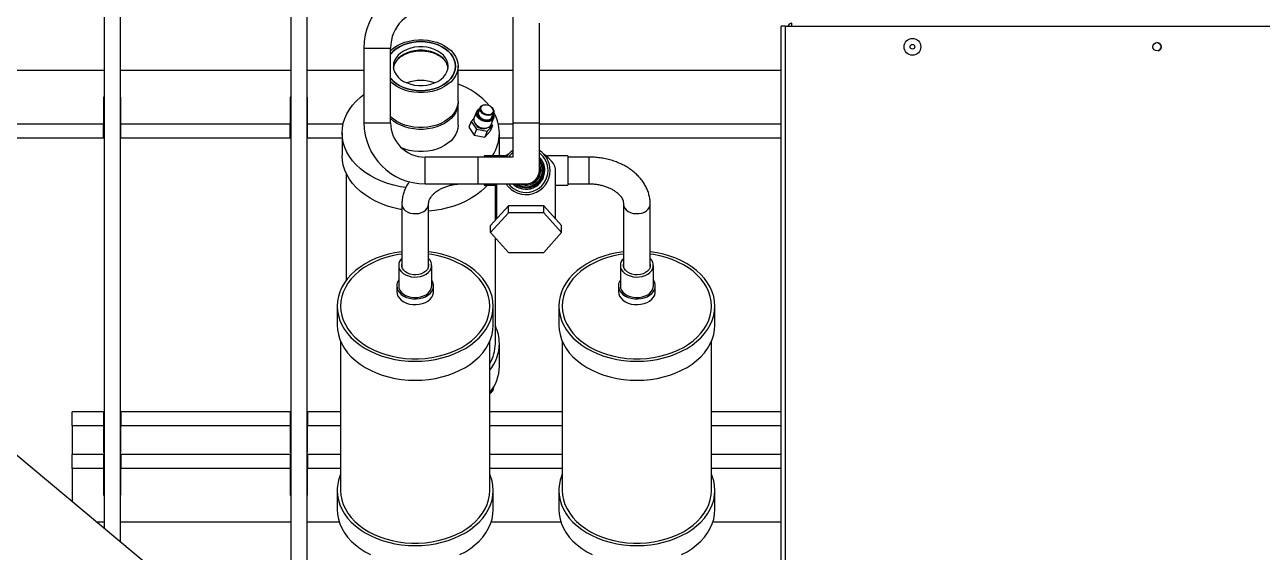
# Model space of a CAD drawing. Header units: millimetres. Extents: x -69706 to 52883, y -6882 to 68885.
# Drawn here: x 7014 to 7751, y 63422 to 63736 of the extents above; entities that cross this region are included whole.
import ezdxf

# ---------------------------------------------------------------- set-up
doc = ezdxf.new("R2010")
doc.units = ezdxf.units.MM
doc.layers.add('B2F-H-EQ-P-T20001$0$M-HVAC-EQPM', color=134, linetype='Continuous')

# ---------------------------------------------------------------- blocks, each defined once
blk = doc.blocks.new('B2F-H-EQ-P-T20001$0$CH-B2C-05、09-1000RT_20201019')
at = {"color": 0, "linetype": 'Continuous', "lineweight": 25}
for p, q in [((3146.54, 2301), (3146.54, 1995.06)), ((3156.07, 2301), (3156.07, 1987.11)), ((3257.66, 2301), (3257.66, 1916.74)), ((3267.19, 2301), (3267.19, 1909.58)), ((3389.89, 2302.2), (3389.89, 2236.61)), ((3405.76, 2236.61), (3405.76, 2295.86)), ((3549.77, 1942.22), (3549.77, 2294.02)), ((3552.34, 2294.02), (3549.77, 2294.02)), ((3552.34, 2294.02), (4289.94, 2294.02)), ((3552.34, 1942.22), (3552.34, 2294.02)), ((3556.17, 2294.02), (3556.17, 2295.8)), ((3301.24, 2281.07), (3301.24, 2236.61)), ((3301.24, 2281.07), (3309.18, 2281.07)), ((3309.18, 2281.07), (3317.12, 2281.07)), ((3317.12, 2236.61), (3317.12, 2281.07)), ((3146.54, 2267.68), (2923.85, 2267.68)), ((3257.66, 2267.68), (3156.07, 2267.68)), ((3301.24, 2267.68), (3267.19, 2267.68)), ((3355.72, 2269.1), (3355.72, 2270.25)), ((3357.37, 2249.48), (3357.37, 2270.25)), ((3389.89, 2267.68), (3357.37, 2267.68)), ((3549.77, 2267.68), (3405.76, 2267.68)), ((3146.54, 2251.8), (3146.15, 2251.8)), ((3146.15, 2251.8), (3146.15, 2235.93)), ((3156.46, 2251.8), (3156.07, 2251.8)), ((3156.46, 2235.93), (3156.46, 2251.8)), ((3257.66, 2251.8), (3257.28, 2251.8)), ((3257.28, 2251.8), (3257.28, 2235.93)), ((3267.6, 2251.8), (3267.19, 2251.8)), ((3267.6, 2235.93), (3267.6, 2251.8)), ((3146.54, 2243.55), (3146.15, 2243.55)), ((3156.46, 2243.55), (3156.07, 2243.55)), ((3257.66, 2243.55), (3257.28, 2243.55)), ((3267.6, 2243.55), (3267.19, 2243.55)), ((3357.37, 2235.13), (3357.37, 2248.36)), ((3368.24, 2243.06), (3366.79, 2239.24)), ((3370.43, 2245.6), (3369.41, 2242.91)), ((3374.15, 2247.18), (3374.01, 2247.19)), ((3376.87, 2246.11), (3376.76, 2246.19)), ((3377.48, 2239.85), (3378.5, 2242.54)), ((2929.63, 2235.93), (3146.15, 2235.93)), ((3146.15, 2227.68), (3146.15, 2235.93)), ((3156.46, 2235.93), (3257.28, 2235.93)), ((3156.46, 2227.68), (3156.46, 2235.93)), ((3257.28, 2227.68), (3257.28, 2235.93)), ((3267.6, 2235.93), (3288.86, 2235.93)), ((3267.6, 2227.68), (3267.6, 2235.93)), ((3301.24, 2236.61), (3309.18, 2236.61)), ((3309.18, 2236.61), (3317.12, 2236.61)), ((3365.1, 2237.39), (3363.79, 2233.92)), ((3363.79, 2233.92), (3366.97, 2229.27)), ((3366.78, 2239.2), (3365.1, 2237.39)), ((3365.1, 2237.39), (3368.29, 2232.74)), ((3368.86, 2234.73), (3368.97, 2234.65)), ((3374.66, 2231.53), (3377.85, 2234.97)), ((3377.85, 2234.97), (3376.53, 2231.5)), ((3377.01, 2235.37), (3378.45, 2239.19)), ((3377.85, 2234.97), (3377.21, 2235.9)), ((3381.31, 2235.93), (3389.89, 2235.93)), ((3389.89, 2236.61), (3389.89, 2216.1)), ((3389.89, 2236.61), (3397.83, 2236.61)), ((3397.83, 2236.61), (3405.76, 2236.61)), ((3405.76, 2208.17), (3405.76, 2236.61)), ((3405.76, 2235.93), (3549.77, 2235.93)), ((2931.13, 2227.68), (3146.15, 2227.68)), ((3156.46, 2227.68), (3257.28, 2227.68)), ((3267.6, 2227.68), (3288.22, 2227.68)), ((3288.22, 2230.48), (3288.22, 2217.01)), ((3368.29, 2232.74), (3366.97, 2229.27)), ((3366.97, 2229.27), (3373.35, 2228.07)), ((3368.29, 2232.74), (3374.66, 2231.53)), ((3372.34, 2233.38), (3372.48, 2233.36)), ((3374.66, 2231.53), (3373.35, 2228.07)), ((3373.35, 2228.07), (3376.53, 2231.5)), ((3381.95, 2217.01), (3381.95, 2230.48)), ((3381.95, 2227.68), (3389.89, 2227.68)), ((3405.76, 2227.68), (3549.77, 2227.68)), ((3369.38, 2216.1), (3337.63, 2216.1)), ((3337.63, 2208.17), (3337.63, 2216.1)), ((3389.89, 2216.1), (3369.38, 2216.1)), ((3369.38, 2208.17), (3369.38, 2216.1)), ((3385.12, 2216.87), (3372.93, 2216.87)), ((3372.93, 2216.87), (3372.93, 2216.1)), ((3381.95, 2217.01), (3381.95, 2216.87)), ((3385.12, 2216.1), (3385.12, 2216.87)), ((3387.19, 2217.8), (3385.76, 2217.04)), ((3385.76, 2217.04), (3385.76, 2216.34)), ((3409.89, 2217.04), (3408.46, 2217.8)), ((3409.89, 2216.34), (3409.89, 2217.04)), ((3422.72, 2216.87), (3410.53, 2216.87)), ((3410.53, 2216.87), (3410.53, 2215.93)), ((3422.72, 2216.87), (3422.72, 2199.47)), ((3435.42, 2216.1), (3422.72, 2216.1)), ((3435.42, 2200.23), (3435.42, 2216.1)), ((3290.64, 2206.51), (3290.64, 2142.73)), ((3337.63, 2200.23), (3337.63, 2208.17)), ((3369.38, 2200.23), (3369.38, 2208.17)), ((3415.35, 2179.36), (3415.35, 2208.17)), ((3337.63, 2200.23), (3369.38, 2200.23)), ((3369.38, 2200.23), (3397.83, 2200.23)), ((3372.93, 2200.23), (3372.93, 2199.47)), ((3372.93, 2199.47), (3380.3, 2199.47)), ((3379.54, 2178.52), (3379.54, 2199.47)), ((3380.3, 2200.23), (3380.3, 2179.36)), ((3400.88, 2200.84), (3400.94, 2200.84)), ((3415.35, 2199.47), (3422.72, 2199.47)), ((3422.72, 2200.23), (3435.42, 2200.23)), ((3323.85, 2188.05), (3323.85, 2150.97)), ((3339.72, 2150.97), (3339.72, 2188.05)), ((3387.28, 2187.14), (3376.74, 2175.41)), ((3387.28, 2182.89), (3376.74, 2171.15)), ((3387.28, 2182.89), (3387.28, 2187.14)), ((3408.37, 2187.14), (3387.28, 2187.14)), ((3408.37, 2182.89), (3387.28, 2182.89)), ((3408.37, 2182.89), (3408.37, 2187.14)), ((3418.91, 2175.41), (3408.37, 2187.14)), ((3418.91, 2171.15), (3408.37, 2182.89)), ((3455.93, 2188.05), (3455.93, 2150.97)), ((3471.8, 2150.97), (3471.8, 2188.05)), ((3376.74, 2171.15), (3376.74, 2175.41)), ((3418.91, 2171.15), (3418.91, 2175.41)), ((3376.74, 2171.15), (3387.28, 2159.42)), ((3379.54, 2105.08), (3379.54, 2168.04)), ((3408.37, 2159.42), (3418.91, 2171.15)), ((3387.28, 2159.42), (3408.37, 2159.42)), ((3321.94, 2151.68), (3321.94, 2139.47)), ((3341.63, 2139.47), (3341.63, 2151.68)), ((3454.02, 2151.68), (3454.02, 2139.47)), ((3473.71, 2139.47), (3473.71, 2151.68)), ((3320.8, 2139.47), (3320.8, 2136.05)), ((3342.77, 2136.05), (3342.77, 2139.47)), ((3452.88, 2139.47), (3452.88, 2136.05)), ((3474.85, 2136.05), (3474.85, 2139.47)), ((3175.26, 1971.08), (2983.9, 2130.88)), ((3285.3, 2127.44), (3285.3, 2116.12)), ((3378.27, 2116.12), (3378.27, 2127.44)), ((3417.38, 2127.44), (3417.38, 2116.12)), ((3510.35, 2116.12), (3510.35, 2127.44)), ((3287.33, 2106.51), (3287.33, 2017.68)), ((3376.23, 2017.68), (3376.23, 2106.51)), ((3381.95, 2091.61), (3381.95, 2105.08)), ((3419.42, 2106.51), (3419.42, 2017.68)), ((3508.32, 2017.68), (3508.32, 2106.51)), ((3376.23, 2075.57), (3376.76, 2075.9)), ((3376.76, 2075.9), (3376.87, 2075.98)), ((3146.16, 2064.47), (3127.49, 2064.47)), ((3127.49, 2056.22), (3127.49, 2064.47)), ((3146.16, 2064.47), (3146.16, 2056.22)), ((3257.28, 2064.47), (3156.47, 2064.47)), ((3156.47, 2064.47), (3156.47, 2056.22)), ((3257.28, 2064.47), (3257.28, 2056.22)), ((3287.33, 2064.47), (3267.59, 2064.47)), ((3267.59, 2064.47), (3267.59, 2056.22)), ((3419.42, 2064.47), (3376.23, 2064.47)), ((3549.77, 2064.47), (3508.32, 2064.47)), ((3146.16, 2056.22), (3127.49, 2056.22)), ((3127.49, 2056.22), (3127.49, 2039.07)), ((3146.16, 2056.22), (3146.16, 2040.35)), ((3257.28, 2056.22), (3156.47, 2056.22)), ((3156.47, 2040.35), (3156.47, 2056.22)), ((3257.28, 2056.22), (3257.28, 2040.35)), ((3267.59, 2040.35), (3267.59, 2056.22)), ((3287.33, 2056.22), (3267.59, 2056.22)), ((3419.42, 2056.22), (3376.23, 2056.22)), ((3549.77, 2056.22), (3508.32, 2056.22)), ((3146.16, 2048.6), (3146.54, 2048.6)), ((3156.07, 2048.6), (3156.47, 2048.6)), ((3257.28, 2048.6), (3257.66, 2048.6)), ((3267.19, 2048.6), (3267.59, 2048.6)), ((3146.16, 2039.07), (3127.49, 2039.07)), ((3127.49, 2030.82), (3127.49, 2039.07)), ((3146.16, 2040.35), (3146.54, 2040.35)), ((3146.16, 2039.07), (3146.16, 2030.82)), ((3156.07, 2040.35), (3156.47, 2040.35)), ((3156.47, 2039.07), (3156.47, 2030.82)), ((3257.28, 2039.07), (3156.47, 2039.07)), ((3257.28, 2040.35), (3257.66, 2040.35)), ((3257.28, 2039.07), (3257.28, 2030.82)), ((3267.19, 2040.35), (3267.59, 2040.35)), ((3267.59, 2039.07), (3267.59, 2030.82)), ((3287.33, 2039.07), (3267.59, 2039.07)), ((3419.42, 2039.07), (3376.23, 2039.07)), ((3549.77, 2039.07), (3508.32, 2039.07)), ((3146.16, 2030.82), (3127.49, 2030.82)), ((3127.49, 2030.82), (3127.49, 2010.97)), ((3146.16, 2030.82), (3146.16, 2014.95)), ((3156.47, 2014.95), (3156.47, 2030.82)), ((3257.28, 2030.82), (3156.47, 2030.82)), ((3257.28, 2030.82), (3257.28, 2014.95)), ((3267.59, 2014.95), (3267.59, 2030.82)), ((3287.33, 2030.82), (3267.59, 2030.82)), ((3419.42, 2030.82), (3376.23, 2030.82)), ((3549.77, 2030.82), (3508.32, 2030.82)), ((3146.16, 2024.47), (3146.54, 2024.47)), ((3146.16, 2023.2), (3146.54, 2023.2)), ((3156.07, 2024.47), (3156.47, 2024.47)), ((3156.07, 2023.2), (3156.47, 2023.2)), ((3257.28, 2024.47), (3257.66, 2024.47)), ((3257.28, 2023.2), (3257.66, 2023.2)), ((3267.19, 2024.47), (3267.59, 2024.47)), ((3267.19, 2023.2), (3267.59, 2023.2)), ((3146.16, 2014.95), (3146.54, 2014.95)), ((3156.07, 2014.95), (3156.47, 2014.95)), ((3257.28, 2014.95), (3257.66, 2014.95)), ((3267.19, 2014.95), (3267.59, 2014.95)), ((3285.3, 2017.68), (3285.3, 2006.37)), ((3378.27, 2006.37), (3378.27, 2017.68)), ((3417.38, 2017.68), (3417.38, 2006.37)), ((3510.35, 2006.37), (3510.35, 2017.68)), ((3141.74, 1999.07), (3146.54, 1999.07)), ((3156.07, 1999.07), (3257.66, 1999.07)), ((3267.19, 1999.07), (3286.46, 1999.07)), ((3377.11, 1999.07), (3418.54, 1999.07)), ((3509.19, 1999.07), (3549.77, 1999.07))]:
    blk.add_line(p, q, dxfattribs=at)
at = {"color": 0, "linetype": 'Continuous', "lineweight": 25, "flags": 128}
for points in [[(3317.12, 2279.57), (3318.84, 2281.03), (3320.88, 2282.39), (3323.14, 2283.55), (3325.6, 2284.51), (3328.2, 2285.24), (3330.91, 2285.73), (3333.69, 2285.98), (3336.49, 2285.98), (3339.26, 2285.73), (3341.97, 2285.24), (3344.58, 2284.51), (3347.03, 2283.55), (3349.29, 2282.39), (3351.33, 2281.03), (3353.12, 2279.51), (3354.62, 2277.84), (3355.81, 2276.05), (3356.67, 2274.17), (3357.2, 2272.22), (3357.37, 2270.25)], [(3317.12, 2277.51), (3317.16, 2277.56), (3318.66, 2279.16), (3320.45, 2280.6), (3322.48, 2281.86), (3324.74, 2282.92), (3327.16, 2283.77), (3329.73, 2284.39), (3332.38, 2284.76), (3335.09, 2284.88), (3337.79, 2284.76), (3340.44, 2284.39), (3343.01, 2283.77), (3345.44, 2282.92), (3347.69, 2281.86), (3349.72, 2280.6), (3351.51, 2279.16), (3353.01, 2277.56), (3354.21, 2275.85), (3355.08, 2274.03), (3355.61, 2272.16), (3355.79, 2270.25)], [(3317.12, 2263.07), (3317.21, 2262.95), (3318.71, 2261.36), (3320.49, 2259.93), (3322.52, 2258.67), (3324.77, 2257.61), (3327.19, 2256.76), (3329.74, 2256.15), (3332.39, 2255.78), (3335.09, 2255.65), (3337.78, 2255.78), (3340.43, 2256.15), (3342.98, 2256.76), (3345.4, 2257.61), (3347.65, 2258.67), (3349.68, 2259.93), (3351.46, 2261.36), (3352.96, 2262.95), (3354.15, 2264.66), (3355.02, 2266.47), (3355.55, 2268.34), (3355.72, 2270.25), (3355.55, 2272.15), (3355.02, 2274.02), (3354.15, 2275.83), (3352.96, 2277.54), (3351.46, 2279.13), (3349.68, 2280.56), (3347.65, 2281.82), (3345.4, 2282.88), (3342.98, 2283.73), (3340.43, 2284.34), (3337.78, 2284.71), (3335.09, 2284.84), (3332.39, 2284.71), (3329.74, 2284.34), (3327.19, 2283.73), (3324.77, 2282.88), (3322.52, 2281.82), (3320.49, 2280.56), (3318.71, 2279.13), (3317.21, 2277.54), (3317.12, 2277.42)], [(3318.77, 2270.25), (3318.95, 2268.53), (3319.49, 2266.84), (3320.38, 2265.24), (3321.6, 2263.75), (3323.12, 2262.4), (3324.91, 2261.22), (3326.93, 2260.25), (3329.12, 2259.5), (3331.45, 2259), (3333.87, 2258.74), (3336.31, 2258.74), (3338.72, 2259), (3341.05, 2259.5), (3343.25, 2260.25), (3345.26, 2261.22), (3347.05, 2262.4), (3348.57, 2263.75), (3349.79, 2265.24), (3350.68, 2266.84), (3351.22, 2268.53), (3351.41, 2270.25), (3351.22, 2271.97), (3350.68, 2273.65), (3349.79, 2275.25), (3348.57, 2276.75), (3347.05, 2278.1), (3345.26, 2279.27), (3343.25, 2280.24), (3341.05, 2280.99), (3338.72, 2281.5), (3336.31, 2281.75), (3333.87, 2281.75), (3331.45, 2281.5), (3329.12, 2280.99), (3326.93, 2280.24), (3324.91, 2279.27), (3323.12, 2278.1), (3321.6, 2276.75), (3320.38, 2275.25), (3319.49, 2273.65), (3318.95, 2271.97), (3318.77, 2270.25)], [(3351.34, 2269.24), (3351.22, 2269.95), (3350.68, 2271.63), (3349.79, 2273.24), (3348.57, 2274.73), (3347.05, 2276.08), (3345.26, 2277.26), (3343.25, 2278.23), (3341.05, 2278.98), (3338.72, 2279.48), (3336.31, 2279.74), (3333.87, 2279.74), (3331.45, 2279.48), (3329.12, 2278.98), (3326.93, 2278.23), (3324.91, 2277.26), (3323.12, 2276.08), (3321.6, 2274.73), (3320.38, 2273.24), (3319.49, 2271.63), (3318.95, 2269.95), (3318.83, 2269.24)], [(3357.37, 2270.25), (3357.2, 2268.27), (3356.67, 2266.33), (3355.81, 2264.44), (3354.62, 2262.65), (3353.12, 2260.98), (3351.33, 2259.46), (3349.29, 2258.1), (3347.03, 2256.94), (3344.58, 2255.99), (3341.97, 2255.26), (3339.26, 2254.76), (3336.49, 2254.52), (3333.69, 2254.52), (3330.91, 2254.76), (3328.2, 2255.26), (3325.6, 2255.99), (3323.14, 2256.94), (3320.88, 2258.1), (3318.84, 2259.46), (3317.12, 2260.92)], [(3355.79, 2270.25), (3355.61, 2268.34), (3355.08, 2266.46), (3354.21, 2264.64), (3353.01, 2262.93), (3351.51, 2261.33), (3349.72, 2259.9), (3347.69, 2258.63), (3345.44, 2257.57), (3343.01, 2256.72), (3340.44, 2256.11), (3337.79, 2255.73), (3335.09, 2255.61), (3332.38, 2255.73), (3329.73, 2256.11), (3327.16, 2256.72), (3324.74, 2257.57), (3322.48, 2258.63), (3320.45, 2259.9), (3318.66, 2261.33), (3317.16, 2262.93), (3317.12, 2262.98)], [(3326.17, 2197.94), (3322.96, 2198.47), (3319.06, 2199.34), (3315.28, 2200.44), (3311.65, 2201.78), (3308.21, 2203.33), (3304.96, 2205.09), (3301.95, 2207.04), (3299.19, 2209.18), (3296.7, 2211.47), (3294.5, 2213.91), (3292.61, 2216.47), (3291.05, 2219.14), (3289.82, 2221.9), (3288.93, 2224.72), (3288.4, 2227.59), (3288.22, 2230.48), (3288.4, 2233.36), (3288.93, 2236.23), (3289.82, 2239.05), (3291.05, 2241.81), (3292.61, 2244.48), (3294.5, 2247.05), (3296.7, 2249.48), (3299.19, 2251.78), (3301.24, 2253.4)], [(3357.37, 2249.48), (3357.2, 2247.5), (3356.67, 2245.56), (3355.81, 2243.68), (3354.62, 2241.88), (3353.12, 2240.21), (3351.33, 2238.69), (3349.29, 2237.33), (3347.03, 2236.17), (3344.58, 2235.22), (3341.97, 2234.49), (3339.26, 2234), (3336.49, 2233.75), (3333.69, 2233.75), (3330.91, 2234), (3328.2, 2234.49), (3325.6, 2235.22), (3323.14, 2236.17), (3320.88, 2237.33), (3318.84, 2238.69), (3317.12, 2240.15)], [(3357.36, 2248.92), (3357.37, 2248.36), (3357.2, 2246.38), (3356.67, 2244.44), (3355.81, 2242.56), (3354.62, 2240.77), (3353.12, 2239.1), (3351.33, 2237.57), (3349.29, 2236.22), (3347.03, 2235.05), (3344.58, 2234.1), (3341.97, 2233.37), (3339.26, 2232.88), (3336.49, 2232.63), (3333.69, 2232.63), (3330.91, 2232.88), (3328.2, 2233.37), (3325.6, 2234.1), (3323.14, 2235.05), (3320.88, 2236.22), (3318.84, 2237.57), (3317.12, 2239.04)], [(3378.19, 2241.73), (3378.44, 2241.16), (3378.62, 2240.12), (3378.44, 2239.16), (3377.92, 2238.33), (3377.08, 2237.69), (3375.99, 2237.28), (3374.71, 2237.14), (3373.35, 2237.26), (3371.98, 2237.65), (3370.71, 2238.28), (3369.62, 2239.1), (3368.78, 2240.06), (3368.25, 2241.09), (3368.07, 2242.12)], [(3368.54, 2242.31), (3368.72, 2241.31), (3369.25, 2240.31), (3370.1, 2239.39), (3371.19, 2238.62), (3372.45, 2238.06), (3373.78, 2237.74), (3375.09, 2237.69), (3376.28, 2237.91), (3377.25, 2238.4), (3377.95, 2239.1), (3378.31, 2239.97), (3378.31, 2240.95), (3378.13, 2241.56)], [(3369.41, 2242.91), (3369.28, 2242.17), (3369.46, 2241.24), (3370, 2240.32), (3370.85, 2239.49), (3371.92, 2238.83), (3373.13, 2238.4), (3374.37, 2238.23), (3375.53, 2238.35), (3376.5, 2238.73), (3377.2, 2239.35), (3377.48, 2239.85)], [(3370.29, 2244.86), (3370.48, 2245.73), (3371.02, 2246.45), (3371.86, 2246.95), (3372.94, 2247.2), (3374.01, 2247.19)], [(3376.87, 2246.11), (3377.52, 2245.57), (3378.22, 2244.69), (3378.59, 2243.75), (3378.59, 2242.84), (3378.22, 2242.04), (3377.52, 2241.42), (3376.55, 2241.03), (3375.39, 2240.92), (3374.15, 2241.09), (3372.94, 2241.52), (3371.86, 2242.18), (3371.02, 2243.01), (3370.48, 2243.93), (3370.29, 2244.86), (3370.29, 2244.86)], [(3370.76, 2245.05), (3370.95, 2244.16), (3371.49, 2243.28), (3372.33, 2242.51), (3373.39, 2241.91), (3374.56, 2241.55), (3375.74, 2241.46), (3376.8, 2241.66), (3377.64, 2242.11), (3378.18, 2242.79), (3378.37, 2243.61), (3378.18, 2244.51), (3377.64, 2245.39), (3376.8, 2246.16), (3375.74, 2246.76), (3374.56, 2247.12), (3373.39, 2247.2), (3372.33, 2247.01), (3371.49, 2246.55), (3370.95, 2245.88), (3370.76, 2245.05)], [(3357.37, 2235.13), (3357.2, 2233.16), (3356.67, 2231.21), (3355.81, 2229.33), (3354.62, 2227.54), (3353.12, 2225.87), (3351.33, 2224.34), (3349.29, 2222.99), (3347.03, 2221.83), (3344.58, 2220.87), (3341.97, 2220.14), (3339.26, 2219.65), (3336.49, 2219.4), (3333.69, 2219.4), (3330.91, 2219.65), (3328.2, 2220.14), (3325.6, 2220.87), (3323.65, 2221.61)], [(3366.79, 2239.24), (3366.63, 2238.31), (3366.81, 2237.27), (3367.33, 2236.24), (3368.17, 2235.28), (3369.26, 2234.46), (3370.54, 2233.84), (3371.9, 2233.45), (3373.27, 2233.32), (3374.54, 2233.46), (3375.63, 2233.87), (3376.47, 2234.51), (3377, 2235.34), (3377.01, 2235.37)], [(3323.85, 2184.84), (3322.96, 2185), (3319.06, 2185.87), (3315.28, 2186.97), (3311.65, 2188.31), (3308.21, 2189.86), (3304.96, 2191.62), (3301.95, 2193.57), (3299.19, 2195.71), (3296.7, 2198), (3294.5, 2200.44), (3292.61, 2203), (3291.05, 2205.67), (3289.82, 2208.43), (3288.93, 2211.25), (3288.4, 2214.12), (3288.22, 2217.01)], [(3386.22, 2216.61), (3385.87, 2216.41), (3385.39, 2216.1)], [(3415.35, 2208.17), (3415.3, 2209.01), (3414.91, 2210.67), (3414.15, 2212.27), (3413.02, 2213.78), (3411.55, 2215.17), (3409.78, 2216.41), (3409.43, 2216.61)], [(3374.85, 2199.47), (3373.47, 2198), (3370.99, 2195.71), (3368.22, 2193.57), (3365.21, 2191.62), (3361.97, 2189.86), (3358.52, 2188.31), (3354.89, 2186.97), (3351.11, 2185.87), (3347.22, 2185), (3343.22, 2184.37), (3339.72, 2184.03)], [(3323.85, 2188.05), (3323.89, 2187.44), (3324.26, 2186.26), (3324.98, 2185.16), (3326.02, 2184.19), (3327.33, 2183.4), (3328.85, 2182.84), (3330.5, 2182.51), (3332.21, 2182.45), (3333.91, 2182.64), (3335.5, 2183.09), (3336.92, 2183.77), (3338.1, 2184.65), (3338.99, 2185.69), (3339.54, 2186.84), (3339.72, 2188.05)], [(3455.93, 2188.05), (3456.11, 2186.84), (3456.66, 2185.69), (3457.55, 2184.65), (3458.73, 2183.77), (3460.15, 2183.09), (3461.74, 2182.64), (3463.44, 2182.45), (3465.15, 2182.51), (3466.8, 2182.84), (3468.32, 2183.4), (3469.63, 2184.19), (3470.67, 2185.16), (3471.39, 2186.26), (3471.76, 2187.44), (3471.8, 2188.05)], [(3285.3, 2127.44), (3285.48, 2124.58), (3286.01, 2121.73), (3286.89, 2118.93), (3288.1, 2116.2), (3289.66, 2113.55), (3291.53, 2111.01), (3293.71, 2108.59), (3296.18, 2106.31), (3298.92, 2104.2), (3301.91, 2102.26), (3305.12, 2100.52), (3308.54, 2098.98), (3312.14, 2097.65), (3315.89, 2096.55), (3319.75, 2095.69), (3323.71, 2095.07), (3327.73, 2094.7), (3331.78, 2094.57), (3335.84, 2094.7), (3339.86, 2095.07), (3343.81, 2095.69), (3347.68, 2096.55), (3351.43, 2097.65), (3355.03, 2098.98), (3358.45, 2100.52), (3361.66, 2102.26), (3364.65, 2104.2), (3367.39, 2106.31), (3369.86, 2108.59), (3372.04, 2111.01), (3373.91, 2113.55), (3375.46, 2116.2), (3376.68, 2118.93), (3377.56, 2121.73), (3378.09, 2124.58), (3378.27, 2127.44), (3378.09, 2130.3), (3377.56, 2133.15), (3376.68, 2135.95), (3375.46, 2138.68), (3373.91, 2141.33), (3372.04, 2143.87), (3369.86, 2146.29), (3367.39, 2148.57), (3364.65, 2150.68), (3361.66, 2152.62), (3358.45, 2154.36), (3355.03, 2155.91), (3351.43, 2157.23), (3347.68, 2158.33), (3343.81, 2159.19), (3339.86, 2159.81), (3339.72, 2159.83)], [(3323.85, 2159.83), (3323.71, 2159.81), (3319.75, 2159.19), (3315.89, 2158.33), (3312.14, 2157.23), (3308.54, 2155.91), (3305.12, 2154.36), (3301.91, 2152.62), (3298.92, 2150.68), (3296.18, 2148.57), (3293.71, 2146.29), (3291.53, 2143.87), (3289.66, 2141.33), (3288.1, 2138.68), (3286.89, 2135.95), (3286.01, 2133.15), (3285.48, 2130.3), (3285.3, 2127.44)], [(3287.33, 2127.44), (3287.51, 2124.62), (3288.05, 2121.83), (3288.94, 2119.08), (3290.17, 2116.4), (3291.74, 2113.8), (3293.63, 2111.32), (3295.82, 2108.97), (3298.31, 2106.76), (3301.07, 2104.72), (3304.07, 2102.87), (3307.3, 2101.21), (3310.72, 2099.76), (3314.31, 2098.54), (3318.05, 2097.55), (3321.89, 2096.8), (3325.82, 2096.29), (3329.79, 2096.04), (3333.78, 2096.04), (3337.75, 2096.29), (3341.68, 2096.8), (3345.52, 2097.55), (3349.25, 2098.54), (3352.85, 2099.76), (3356.27, 2101.21), (3359.5, 2102.87), (3362.5, 2104.72), (3365.26, 2106.76), (3367.75, 2108.97), (3369.94, 2111.32), (3371.83, 2113.8), (3373.4, 2116.4), (3374.63, 2119.08), (3375.52, 2121.83), (3376.06, 2124.62), (3376.23, 2127.44), (3376.06, 2130.26), (3375.52, 2133.05), (3374.63, 2135.8), (3373.4, 2138.48), (3371.83, 2141.08), (3369.94, 2143.56), (3367.75, 2145.92), (3365.26, 2148.12), (3362.5, 2150.16), (3359.5, 2152.01), (3356.27, 2153.67), (3352.85, 2155.12), (3349.25, 2156.34), (3345.52, 2157.33), (3341.68, 2158.08), (3339.72, 2158.37)], [(3323.85, 2158.37), (3321.89, 2158.08), (3318.05, 2157.33), (3314.31, 2156.34), (3310.72, 2155.12), (3307.3, 2153.67), (3304.07, 2152.01), (3301.07, 2150.16), (3298.31, 2148.12), (3295.82, 2145.92), (3293.63, 2143.56), (3291.74, 2141.08), (3290.17, 2138.48), (3288.94, 2135.8), (3288.05, 2133.05), (3287.51, 2130.26), (3287.33, 2127.44)], [(3321.94, 2151.68), (3322.12, 2150.36), (3322.65, 2149.09), (3323.5, 2147.92), (3324.66, 2146.88), (3326.07, 2146.01), (3327.7, 2145.35), (3329.46, 2144.92), (3331.32, 2144.73), (3333.18, 2144.79), (3335, 2145.1), (3336.71, 2145.65), (3338.23, 2146.42), (3339.52, 2147.38), (3340.53, 2148.49), (3341.23, 2149.72), (3341.58, 2151.02), (3341.58, 2152.34), (3341.23, 2153.64), (3340.53, 2154.87), (3339.72, 2155.79)], [(3417.38, 2127.44), (3417.56, 2124.58), (3418.09, 2121.73), (3418.97, 2118.93), (3420.19, 2116.2), (3421.74, 2113.55), (3423.61, 2111.01), (3425.79, 2108.59), (3428.26, 2106.31), (3431, 2104.2), (3433.99, 2102.26), (3437.2, 2100.52), (3440.63, 2098.98), (3444.22, 2097.65), (3447.97, 2096.55), (3451.84, 2095.69), (3455.79, 2095.07), (3459.82, 2094.7), (3463.87, 2094.57), (3467.92, 2094.7), (3471.94, 2095.07), (3475.9, 2095.69), (3479.76, 2096.55), (3483.51, 2097.65), (3487.11, 2098.98), (3490.53, 2100.52), (3493.75, 2102.26), (3496.73, 2104.2), (3499.47, 2106.31), (3501.94, 2108.59), (3504.12, 2111.01), (3505.99, 2113.55), (3507.55, 2116.2), (3508.77, 2118.93), (3509.64, 2121.73), (3510.17, 2124.58), (3510.35, 2127.44), (3510.17, 2130.3), (3509.64, 2133.15), (3508.77, 2135.95), (3507.55, 2138.68), (3505.99, 2141.33), (3504.12, 2143.87), (3501.94, 2146.29), (3499.47, 2148.57), (3496.73, 2150.68), (3493.75, 2152.62), (3490.53, 2154.36), (3487.11, 2155.91), (3483.51, 2157.23), (3479.76, 2158.33), (3475.9, 2159.19), (3471.94, 2159.81), (3471.8, 2159.83)], [(3455.93, 2159.83), (3455.79, 2159.81), (3451.84, 2159.19), (3447.97, 2158.33), (3444.22, 2157.23), (3440.63, 2155.91), (3437.2, 2154.36), (3433.99, 2152.62), (3431, 2150.68), (3428.26, 2148.57), (3425.79, 2146.29), (3423.61, 2143.87), (3421.74, 2141.33), (3420.19, 2138.68), (3418.97, 2135.95), (3418.09, 2133.15), (3417.56, 2130.3), (3417.38, 2127.44)], [(3419.42, 2127.44), (3419.59, 2124.62), (3420.13, 2121.83), (3421.02, 2119.08), (3422.25, 2116.4), (3423.82, 2113.8), (3425.71, 2111.32), (3427.91, 2108.97), (3430.39, 2106.76), (3433.15, 2104.72), (3436.15, 2102.87), (3439.38, 2101.21), (3442.8, 2099.76), (3446.4, 2098.54), (3450.13, 2097.55), (3453.98, 2096.8), (3457.9, 2096.29), (3461.87, 2096.04), (3465.86, 2096.04), (3469.83, 2096.29), (3473.76, 2096.8), (3477.6, 2097.55), (3481.34, 2098.54), (3484.93, 2099.76), (3488.35, 2101.21), (3491.58, 2102.87), (3494.58, 2104.72), (3497.34, 2106.76), (3499.83, 2108.97), (3502.03, 2111.32), (3503.92, 2113.8), (3505.48, 2116.4), (3506.72, 2119.08), (3507.6, 2121.83), (3508.14, 2124.62), (3508.32, 2127.44), (3508.14, 2130.26), (3507.6, 2133.05), (3506.72, 2135.8), (3505.48, 2138.48), (3503.92, 2141.08), (3502.03, 2143.56), (3499.83, 2145.92), (3497.34, 2148.12), (3494.58, 2150.16), (3491.58, 2152.01), (3488.35, 2153.67), (3484.93, 2155.12), (3481.34, 2156.34), (3477.6, 2157.33), (3473.76, 2158.08), (3471.8, 2158.37)], [(3455.93, 2158.37), (3453.98, 2158.08), (3450.13, 2157.33), (3446.4, 2156.34), (3442.8, 2155.12), (3439.38, 2153.67), (3436.15, 2152.01), (3433.15, 2150.16), (3430.39, 2148.12), (3427.91, 2145.92), (3425.71, 2143.56), (3423.82, 2141.08), (3422.25, 2138.48), (3421.02, 2135.8), (3420.13, 2133.05), (3419.59, 2130.26), (3419.42, 2127.44)], [(3454.02, 2151.68), (3454.2, 2150.36), (3454.73, 2149.09), (3455.59, 2147.92), (3456.74, 2146.88), (3458.16, 2146.01), (3459.78, 2145.35), (3461.55, 2144.92), (3463.4, 2144.73), (3465.27, 2144.79), (3467.09, 2145.1), (3468.79, 2145.65), (3470.31, 2146.42), (3471.6, 2147.38), (3472.61, 2148.49), (3473.31, 2149.72), (3473.66, 2151.02), (3473.66, 2152.34), (3473.31, 2153.64), (3472.61, 2154.87), (3471.8, 2155.79)], [(3339.72, 2152.39), (3339.79, 2151.68), (3339.6, 2150.46), (3339.05, 2149.3), (3338.15, 2148.26), (3336.96, 2147.37), (3335.53, 2146.68), (3333.92, 2146.23), (3332.22, 2146.03), (3330.49, 2146.1), (3328.82, 2146.42), (3327.29, 2147), (3325.98, 2147.79), (3324.93, 2148.76), (3324.2, 2149.87), (3323.83, 2151.07), (3323.83, 2152.29), (3323.85, 2152.39)], [(3471.8, 2152.39), (3471.87, 2151.68), (3471.68, 2150.46), (3471.13, 2149.3), (3470.24, 2148.26), (3469.05, 2147.37), (3467.61, 2146.68), (3466.01, 2146.23), (3464.3, 2146.03), (3462.57, 2146.1), (3460.9, 2146.42), (3459.38, 2147), (3458.06, 2147.79), (3457.01, 2148.76), (3456.28, 2149.87), (3455.91, 2151.07), (3455.91, 2152.29), (3455.93, 2152.39)], [(3320.8, 2139.47), (3320.97, 2138.08), (3321.5, 2136.74), (3322.35, 2135.48), (3323.51, 2134.35), (3324.93, 2133.39), (3326.58, 2132.63), (3328.39, 2132.08), (3330.31, 2131.77), (3332.28, 2131.71), (3334.23, 2131.89), (3336.1, 2132.32), (3337.84, 2132.98), (3339.38, 2133.85), (3340.67, 2134.9), (3341.68, 2136.1), (3342.37, 2137.4), (3342.73, 2138.77), (3342.73, 2140.16), (3342.37, 2141.53), (3341.68, 2142.84), (3341.63, 2142.92)], [(3321.94, 2139.47), (3322.12, 2138.15), (3322.65, 2136.88), (3323.5, 2135.7), (3324.66, 2134.66), (3326.07, 2133.8), (3327.7, 2133.13), (3329.46, 2132.7), (3331.32, 2132.51), (3333.18, 2132.58), (3335, 2132.89), (3336.71, 2133.44), (3338.23, 2134.21), (3339.52, 2135.16), (3340.53, 2136.28), (3341.23, 2137.5), (3341.58, 2138.8), (3341.63, 2139.47)], [(3452.88, 2139.47), (3453.06, 2138.08), (3453.58, 2136.74), (3454.44, 2135.48), (3455.59, 2134.35), (3457.02, 2133.39), (3458.66, 2132.63), (3460.47, 2132.08), (3462.39, 2131.77), (3464.36, 2131.71), (3466.31, 2131.89), (3468.18, 2132.32), (3469.92, 2132.98), (3471.46, 2133.85), (3472.75, 2134.9), (3473.76, 2136.1), (3474.46, 2137.4), (3474.81, 2138.77), (3474.81, 2140.16), (3474.46, 2141.53), (3473.76, 2142.84), (3473.71, 2142.92)], [(3454.02, 2139.47), (3454.2, 2138.15), (3454.73, 2136.88), (3455.59, 2135.7), (3456.74, 2134.66), (3458.16, 2133.8), (3459.78, 2133.13), (3461.55, 2132.7), (3463.4, 2132.51), (3465.27, 2132.58), (3467.09, 2132.89), (3468.79, 2133.44), (3470.31, 2134.21), (3471.6, 2135.16), (3472.61, 2136.28), (3473.31, 2137.5), (3473.66, 2138.8), (3473.71, 2139.47)], [(3320.8, 2136.05), (3320.97, 2134.67), (3321.5, 2133.32), (3322.35, 2132.07), (3323.51, 2130.94), (3324.93, 2129.98), (3326.58, 2129.21), (3328.39, 2128.67), (3330.31, 2128.36), (3332.28, 2128.29), (3334.23, 2128.48), (3336.1, 2128.91), (3337.84, 2129.57), (3339.38, 2130.44), (3340.67, 2131.49), (3341.68, 2132.68), (3342.37, 2133.99), (3342.73, 2135.36), (3342.77, 2136.05)], [(3452.88, 2136.05), (3453.06, 2134.67), (3453.58, 2133.32), (3454.44, 2132.07), (3455.59, 2130.94), (3457.02, 2129.98), (3458.66, 2129.21), (3460.47, 2128.67), (3462.39, 2128.36), (3464.36, 2128.29), (3466.31, 2128.48), (3468.18, 2128.91), (3469.92, 2129.57), (3471.46, 2130.44), (3472.75, 2131.49), (3473.76, 2132.68), (3474.46, 2133.99), (3474.81, 2135.36), (3474.85, 2136.05)], [(3285.3, 2116.12), (3285.48, 2113.26), (3286.01, 2110.42), (3286.89, 2107.62), (3288.1, 2104.88), (3289.66, 2102.23), (3291.53, 2099.69), (3293.71, 2097.27), (3296.18, 2095), (3298.92, 2092.88), (3301.91, 2090.95), (3305.12, 2089.2), (3308.54, 2087.66), (3312.14, 2086.34), (3315.89, 2085.24), (3319.75, 2084.38), (3323.71, 2083.76), (3327.73, 2083.38), (3331.78, 2083.26), (3335.84, 2083.38), (3339.86, 2083.76), (3343.81, 2084.38), (3347.68, 2085.24), (3351.43, 2086.34), (3355.03, 2087.66), (3358.45, 2089.2), (3361.66, 2090.95), (3364.65, 2092.88), (3367.39, 2095), (3369.86, 2097.27), (3372.04, 2099.69), (3373.91, 2102.23), (3375.46, 2104.88), (3376.68, 2107.62), (3377.56, 2110.42), (3378.09, 2113.26), (3378.27, 2116.12), (3378.27, 2116.12)], [(3417.38, 2116.12), (3417.56, 2113.26), (3418.09, 2110.42), (3418.97, 2107.62), (3420.19, 2104.88), (3421.74, 2102.23), (3423.61, 2099.69), (3425.79, 2097.27), (3428.26, 2095), (3431, 2092.88), (3433.99, 2090.95), (3437.2, 2089.2), (3440.63, 2087.66), (3444.22, 2086.34), (3447.97, 2085.24), (3451.84, 2084.38), (3455.79, 2083.76), (3459.82, 2083.38), (3463.87, 2083.26), (3467.92, 2083.38), (3471.94, 2083.76), (3475.9, 2084.38), (3479.76, 2085.24), (3483.51, 2086.34), (3487.11, 2087.66), (3490.53, 2089.2), (3493.75, 2090.95), (3496.73, 2092.88), (3499.47, 2095), (3501.94, 2097.27), (3504.12, 2099.69), (3505.99, 2102.23), (3507.55, 2104.88), (3508.77, 2107.62), (3509.64, 2110.42), (3510.17, 2113.26), (3510.35, 2116.12), (3510.35, 2116.12)], [(3285.3, 2017.68), (3285.48, 2014.82), (3286.01, 2011.98), (3286.89, 2009.18), (3288.1, 2006.44), (3289.66, 2003.79), (3291.53, 2001.25), (3293.71, 1998.83), (3296.18, 1996.56), (3298.92, 1994.44), (3301.91, 1992.5), (3305.12, 1990.76), (3308.54, 1989.22), (3312.14, 1987.89), (3315.89, 1986.8), (3319.75, 1985.93), (3323.71, 1985.31), (3327.73, 1984.94), (3331.78, 1984.81), (3335.84, 1984.94), (3339.86, 1985.31), (3343.81, 1985.93), (3347.68, 1986.8), (3351.43, 1987.89), (3355.03, 1989.22), (3358.45, 1990.76), (3361.66, 1992.5), (3364.65, 1994.44), (3367.39, 1996.56), (3369.86, 1998.83), (3372.04, 2001.25), (3373.91, 2003.79), (3375.46, 2006.44), (3376.68, 2009.18), (3377.56, 2011.98), (3378.09, 2014.82), (3378.27, 2017.68), (3378.09, 2020.55), (3377.56, 2023.39), (3376.68, 2026.19), (3376.23, 2027.29)], [(3417.38, 2017.68), (3417.56, 2014.82), (3418.09, 2011.98), (3418.97, 2009.18), (3420.19, 2006.44), (3421.74, 2003.79), (3423.61, 2001.25), (3425.79, 1998.83), (3428.26, 1996.56), (3431, 1994.44), (3433.99, 1992.5), (3437.2, 1990.76), (3440.63, 1989.22), (3444.22, 1987.89), (3447.97, 1986.8), (3451.84, 1985.93), (3455.79, 1985.31), (3459.82, 1984.94), (3463.87, 1984.81), (3467.92, 1984.94), (3471.94, 1985.31), (3475.9, 1985.93), (3479.76, 1986.8), (3483.51, 1987.89), (3487.11, 1989.22), (3490.53, 1990.76), (3493.75, 1992.5), (3496.73, 1994.44), (3499.47, 1996.56), (3501.94, 1998.83), (3504.12, 2001.25), (3505.99, 2003.79), (3507.55, 2006.44), (3508.77, 2009.18), (3509.64, 2011.98), (3510.17, 2014.82), (3510.35, 2017.68), (3510.17, 2020.55), (3509.64, 2023.39), (3508.77, 2026.19), (3508.32, 2027.29)], [(3287.33, 2017.68), (3287.51, 2014.87), (3288.05, 2012.07), (3288.94, 2009.32), (3290.17, 2006.64), (3291.74, 2004.05), (3293.63, 2001.56), (3295.82, 1999.21), (3298.31, 1997), (3301.07, 1994.96), (3304.07, 1993.11), (3307.3, 1991.45), (3310.72, 1990), (3314.31, 1988.78), (3318.05, 1987.79), (3321.89, 1987.04), (3325.82, 1986.54), (3329.79, 1986.28), (3333.78, 1986.28), (3337.75, 1986.54), (3341.68, 1987.04), (3345.52, 1987.79), (3349.25, 1988.78), (3352.85, 1990), (3356.27, 1991.45), (3359.5, 1993.11), (3362.5, 1994.96), (3365.26, 1997), (3367.75, 1999.21), (3369.94, 2001.56), (3371.83, 2004.05), (3373.4, 2006.64), (3374.63, 2009.32), (3375.52, 2012.07), (3376.06, 2014.87), (3376.23, 2017.68)], [(3419.42, 2017.68), (3419.59, 2014.87), (3420.13, 2012.07), (3421.02, 2009.32), (3422.25, 2006.64), (3423.82, 2004.05), (3425.71, 2001.56), (3427.91, 1999.21), (3430.39, 1997), (3433.15, 1994.96), (3436.15, 1993.11), (3439.38, 1991.45), (3442.8, 1990), (3446.4, 1988.78), (3450.13, 1987.79), (3453.98, 1987.04), (3457.9, 1986.54), (3461.87, 1986.28), (3465.86, 1986.28), (3469.83, 1986.54), (3473.76, 1987.04), (3477.6, 1987.79), (3481.34, 1988.78), (3484.93, 1990), (3488.35, 1991.45), (3491.58, 1993.11), (3494.58, 1994.96), (3497.34, 1997), (3499.83, 1999.21), (3502.03, 2001.56), (3503.92, 2004.05), (3505.48, 2006.64), (3506.72, 2009.32), (3507.6, 2012.07), (3508.14, 2014.87), (3508.32, 2017.68)], [(3285.3, 2006.37), (3285.48, 2003.5), (3286.01, 2000.66), (3286.89, 1997.86), (3288.1, 1995.13), (3289.66, 1992.48), (3291.53, 1989.93), (3293.71, 1987.51), (3296.18, 1985.24), (3298.92, 1983.13), (3301.91, 1981.19), (3305.12, 1979.44)], [(3358.45, 1979.44), (3361.66, 1981.19), (3364.65, 1983.13), (3367.39, 1985.24), (3369.86, 1987.51), (3372.04, 1989.93), (3373.91, 1992.48), (3375.46, 1995.13), (3376.68, 1997.86), (3377.56, 2000.66), (3378.09, 2003.5), (3378.27, 2006.37), (3378.27, 2006.37)], [(3417.38, 2006.37), (3417.56, 2003.5), (3418.09, 2000.66), (3418.97, 1997.86), (3420.19, 1995.13), (3421.74, 1992.48), (3423.61, 1989.93), (3425.79, 1987.51), (3428.26, 1985.24), (3431, 1983.13), (3433.99, 1981.19), (3437.2, 1979.44)], [(3490.53, 1979.44), (3493.75, 1981.19), (3496.73, 1983.13), (3499.47, 1985.24), (3501.94, 1987.51), (3504.12, 1989.93), (3505.99, 1992.48), (3507.55, 1995.13), (3508.77, 1997.86), (3509.64, 2000.66), (3510.17, 2003.5), (3510.35, 2006.37), (3510.35, 2006.37)]]:
    blk.add_lwpolyline(points, dxfattribs=at)
at = {"color": 0, "linetype": 'Continuous', "lineweight": 25}
for centre, radius in [((3628.03, 2281.8), 5), ((3628.03, 2281.8), 1.4), ((3773.73, 2281.8), 2.49)]:
    blk.add_circle(centre, radius, dxfattribs=at)
for centre, radius, start, end in [((3339.91, 2281.07), 38.67, 90, 180), ((3339.91, 2281.07), 22.8, 90, 180), ((3556.17, 2293.23), 2.57, 90, 162.12564), ((3773.68, 2281.8), 2.49, 321.51938, 89.4153), ((3773.69, 2281.81), 2.49, 287.75435, 37.22162), ((3335.09, 2237.96), 23.81, 69.70603, 110.29397), ((3342.93, 2219.07), 43.05, 39.82669, 70.3964), ((3370.99, 2242.01), 2.91, 107.2833, 177.70058), ((3371.11, 2242.28), 2.57, 114.2574, 179.15433), ((3356.94, 2230.27), 25.01, 0.46139, 30.07392), ((3337.63, 2236.61), 36.39, 180, 270), ((3337.63, 2236.61), 20.51, 180, 270), ((3372.31, 2238.39), 5.37, 206.1535, 292.33954), ((3373.15, 2240.59), 7.26, 234.89125, 263.60186), ((3356.57, 2230.76), 25.39, 326.82854, 359.37), ((3397.83, 2208.17), 14.35, 123.57976, 146.42024), ((3397.83, 2208.17), 14.35, 0, 56.42024), ((3385.12, 2218.14), 1.27, 270, 300.00072), ((3397.83, 2208.17), 13.1, 127.30308, 142.69692), ((3397.83, 2208.17), 11.07, 225.78624, 44.21376), ((3397.83, 2208.17), 10.33, 230.21309, 39.78691), ((3397.83, 2208.17), 13.1, 0, 52.69692), ((3397.83, 2208.17), 11.18, 0, 44.74659), ((3397.83, 2208.17), 9.68, 0, 34.92825), ((3397.83, 2208.17), 8.75, 0, 24.89078), ((3410.53, 2218.14), 1.27, 239.99928, 270), ((3397.83, 2208.17), 14.35, 213.57976, 0), ((3397.83, 2208.17), 13.1, 217.30308, 0), ((3397.83, 2208.17), 11.18, 225.25341, 0), ((3397.83, 2208.17), 9.68, 235.07175, 0), ((3397.83, 2208.17), 8.75, 245.10922, 0), ((3397.83, 2208.17), 7.96, 265.42244, 4.57756), ((3397.83, 2208.17), 7.94, 270, 0), ((3327.79, 2151.47), 5.85, 132.36451, 177.95529), ((3459.87, 2151.47), 5.85, 132.36689, 177.95428), ((3326.84, 2139.38), 6.05, 144.17575, 179.16532), ((3458.93, 2139.38), 6.05, 144.17575, 179.16532), ((3357.39, 2104.96), 24.56, 0.28042, 25.61379), ((3355.62, 2105.32), 23.92, 329.52918, 359.42456), ((3355.89, 2105.52), 26.07, 321.31548, 359.04863), ((3355.89, 2092.04), 26.07, 321.31548, 359.04863), ((3374.92, 2079.02), 3.68, 291.02898, 4.07961), ((3309.55, 2017.58), 24.25, 156.37526, 179.751), ((3441.63, 2017.58), 24.24, 156.37322, 179.75304)]:
    blk.add_arc(centre, radius, start, end, dxfattribs=at)
for points, knots in [([(3318.91, 2269.53), (3318.97, 2269.87), (3319.11, 2270.71), (3319.7, 2272.03), (3320.61, 2273.46), (3321.81, 2274.79), (3323.26, 2275.99), (3324.94, 2277.04), (3326.82, 2277.92), (3328.85, 2278.62), (3331, 2279.12), (3333.24, 2279.4), (3335.51, 2279.47), (3337.77, 2279.32), (3339.98, 2278.96), (3342.09, 2278.38), (3344.07, 2277.62), (3345.87, 2276.67), (3347.45, 2275.57), (3348.8, 2274.34), (3349.89, 2273), (3350.7, 2271.58), (3351.2, 2270.24), (3351.29, 2269.38), (3351.33, 2269.02)], [0, 0, 0, 0, 0.031306, 0.079532, 0.127224, 0.174402, 0.221228, 0.267861, 0.314414, 0.360942, 0.40747, 0.45401, 0.500558, 0.547102, 0.593621, 0.640098, 0.686527, 0.732908, 0.779261, 0.82562, 0.872075, 0.918768, 0.965884, 1, 1, 1, 1]), ([(3471.8, 2188.05), (3471.79, 2188.63), (3471.76, 2190.09), (3471.42, 2192.41), (3470.75, 2194.99), (3469.78, 2197.49), (3468.52, 2199.91), (3466.97, 2202.23), (3465.14, 2204.43), (3463.05, 2206.48), (3460.71, 2208.38), (3458.14, 2210.11), (3455.37, 2211.64), (3452.41, 2212.96), (3449.31, 2214.06), (3446.08, 2214.94), (3442.76, 2215.58), (3439.44, 2215.97), (3436.98, 2216.1), (3435.66, 2216.1), (3435.42, 2216.1)], [0, 0, 0, 0, 0.037106, 0.093604, 0.150107, 0.206857, 0.264081, 0.321944, 0.380544, 0.439892, 0.499923, 0.560513, 0.621516, 0.682781, 0.744194, 0.805657, 0.867127, 0.928593, 0.98688, 1, 1, 1, 1]), ([(3328.32, 2201.59), (3328.13, 2201.34), (3327.36, 2200.31), (3326.3, 2198.37), (3325.17, 2195.81), (3324.39, 2193.18), (3323.93, 2190.58), (3323.87, 2188.87), (3323.85, 2188.05)], [0, 0, 0, 0, 0.064071, 0.259431, 0.451966, 0.641714, 0.829023, 1, 1, 1, 1]), ([(3339.72, 2188.05), (3339.73, 2188.21), (3339.74, 2188.79), (3339.91, 2189.74), (3340.35, 2190.95), (3341.03, 2192.18), (3341.98, 2193.42), (3343.22, 2194.67), (3344.71, 2195.84), (3346.42, 2196.92), (3348.35, 2197.88), (3350.47, 2198.7), (3352.74, 2199.37), (3355.14, 2199.85), (3357.65, 2200.17), (3359.36, 2200.21), (3360.23, 2200.23)], [0, 0, 0, 0, 0.034724, 0.121134, 0.199107, 0.271986, 0.349454, 0.423544, 0.495883, 0.567479, 0.638865, 0.710258, 0.78179, 0.853512, 0.925404, 1, 1, 1, 1]), ([(3435.42, 2200.23), (3435.84, 2200.22), (3437.1, 2200.21), (3439.19, 2200.04), (3441.64, 2199.65), (3443.98, 2199.08), (3446.18, 2198.34), (3448.21, 2197.46), (3450.02, 2196.45), (3451.61, 2195.35), (3452.94, 2194.19), (3454.03, 2192.99), (3454.86, 2191.79), (3455.45, 2190.6), (3455.85, 2189.34), (3455.9, 2188.51), (3455.93, 2188.05)], [0, 0, 0, 0, 0.036047, 0.108015, 0.179877, 0.251518, 0.322867, 0.393907, 0.464668, 0.535284, 0.605954, 0.677078, 0.749367, 0.823978, 0.90274, 1, 1, 1, 1])]:
    blk.add_open_spline(points, degree=3, knots=knots, dxfattribs=at)

msp = doc.modelspace()

# ---------------------------------------------------------------- block references
at = {"layer": 'B2F-H-EQ-P-T20001$0$M-HVAC-EQPM'}
msp.add_blockref('B2F-H-EQ-P-T20001$0$CH-B2C-05、09-1000RT_20201019', (3914.631, 61441.218, 8.109), dxfattribs=at)

doc.saveas('drawing.dxf')
